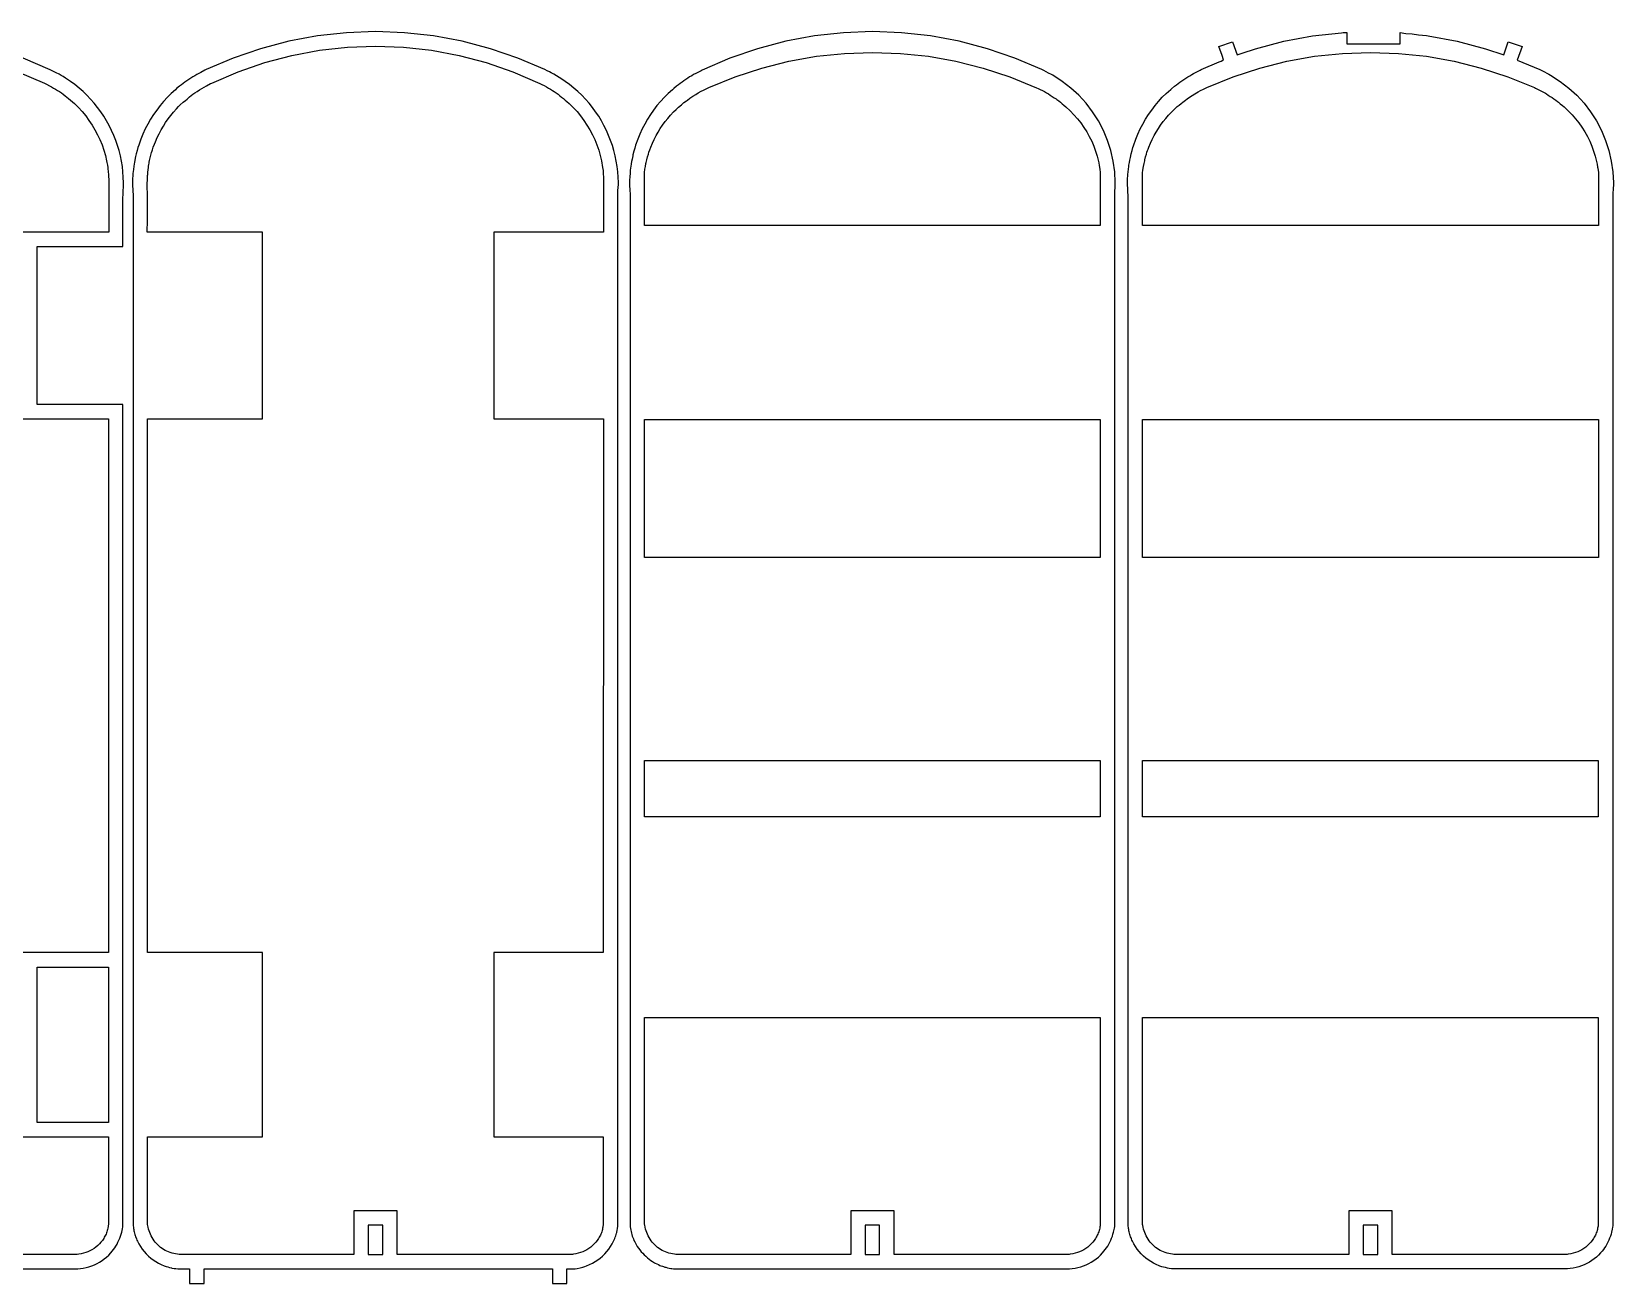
# Model space of a CAD drawing. Extents: x -2221 to 1897, y -1279 to 2054.
# Drawn here: x 566 to 1873, y -103 to 932 of the extents above; entities that cross this region are included whole.
import ezdxf

# ---------------------------------------------------------------- set-up
doc = ezdxf.new("R2010")
doc.units = 0
doc.layers.get('0').update_dxf_attribs({"linetype": 'CONTINUOUS'})
doc.layers.add('SECTIONCUTEDGES', color=18, linetype='CONTINUOUS')

msp = doc.modelspace()

# ---------------------------------------------------------------- linework, layer by layer
msp.add_lwpolyline([(1266.8, -55.4), (1254.8, -55.4), (1254.8, -79.4), (1266.8, -79.4)], close=True)
at = {"layer": 'SECTIONCUTEDGES'}
for points in [[(672.9, -87.9), (675.4, -88.9), (676.8, -89.4), (678.2, -89.8), (679.7, -90.3), (681.3, -90.6), (681.7, -90.7), (683.5, -91), (684.9, -91.2), (686.6, -91.4), (687.2, -91.4), (696.3, -91.4), (696.3, -103.4), (708.3, -103.4), (708.3, -91.4), (996.2, -91.4), (996.2, -103.4), (1008.1, -103.4), (1008.1, -91.4), (1014.3, -91.4), (1015, -91.3), (1016.8, -91), (1019.2, -90.5), (1021.4, -90), (1023.1, -89.4), (1024.4, -89), (1027, -87.9), (1029.3, -86.7), (1031.6, -85.4), (1033.7, -84), (1035.8, -82.5), (1037.7, -80.8), (1039.6, -79), (1041.3, -77.1), (1042.9, -75), (1044.3, -72.9), (1045.7, -70.7), (1046.5, -69.1), (1047.3, -67.4), (1047.8, -66.3), (1048.2, -65.2), (1048.6, -64), (1048.9, -62.9), (1049.2, -61.8), (1049.4, -61.2), (1049.8, -59.3), (1050, -58.3), (1050.3, -55.9), (1050.3, -55.3), (1050.3, 796.7), (1050.4, 798.5), (1050.4, 799.4), (1050.7, 803.9), (1050.8, 804.7), (1050.8, 807), (1050.6, 811.4), (1050.3, 815.9), (1049.8, 820.3), (1049.1, 824.7), (1048.2, 829.1), (1047.1, 833.4), (1045.8, 837.7), (1044.4, 841.9), (1042.7, 846), (1040.9, 850.1), (1038.9, 854.1), (1036.8, 858), (1034.5, 861.8), (1032, 865.5), (1029.3, 869.1), (1026.6, 872.6), (1023.6, 875.9), (1020.5, 879.2), (1017.3, 882.2), (1014, 885.2), (1010.5, 888), (1006.9, 890.6), (1003.2, 893.1), (1001.8, 894), (999.7, 895.3), (997.5, 896.6), (995.2, 897.8), (993.8, 898.5), (991.8, 899.5), (990, 900.4), (967.8, 909.9), (945, 917.7), (921.7, 923.9), (898, 928.3), (874.1, 930.9), (850, 931.8), (825.9, 930.9), (802, 928.3), (778.3, 923.9), (755, 917.7), (732.2, 909.9), (710, 900.4), (709, 899.9), (705.5, 898.1), (703.8, 897.2), (702.2, 896.3), (700.5, 895.3), (698.9, 894.3), (697.3, 893.3), (695.7, 892.2), (694.1, 891.2), (692.5, 890.1), (691, 888.9), (689.5, 887.8), (688, 886.6), (685.6, 884.7), (684.6, 883.8), (681.2, 880.7), (677.9, 877.5), (674.8, 874.1), (671.9, 870.6), (669.1, 866.9), (666.4, 863.2), (664, 859.3), (661.7, 855.3), (659.6, 851.3), (657.7, 847.1), (656, 842.8), (654.2, 837.8), (653.6, 836.1), (652.9, 833.6), (652.2, 830.7), (651.7, 828.5), (651, 825.6), (650.7, 823.5), (650.5, 822.4), (650.2, 820.3), (649.9, 818.1), (649.6, 816), (649.5, 814.9), (649.4, 812.7), (649.2, 810), (649.2, 807.2), (649.2, 806.1), (649.2, 803.6), (649.3, 802), (649.5, 799.6), (649.6, 797.1), (649.6, 796.3), (649.6, -55.5), (649.7, -55.9), (649.8, -56.8), (649.9, -57.9), (650.1, -58.9), (650.3, -59.9), (650.5, -60.9), (650.8, -61.9), (651, -62.9), (651.3, -63.9), (651.7, -64.8), (652, -65.8), (652.4, -66.7), (652.8, -67.7), (653.2, -68.6), (653.7, -69.6), (654.3, -70.7), (655.6, -72.9), (657.1, -75), (658.7, -77.1), (660.4, -79), (662.2, -80.8), (664.2, -82.5), (666.2, -84), (668.4, -85.4), (670.6, -86.7)], [(1074.8, -82.2), (1076.2, -83.3), (1077.6, -84.4), (1079.1, -85.4), (1080.7, -86.3), (1081.3, -86.6), (1082.6, -87.3), (1083.9, -87.9), (1085.2, -88.5), (1085.9, -88.8), (1087.3, -89.3), (1088, -89.5), (1089.3, -89.9), (1090, -90.1), (1091.4, -90.5), (1092.8, -90.8), (1094.2, -91), (1094.9, -91.1), (1096.4, -91.3), (1097.8, -91.4), (1423.8, -91.4), (1426, -91.2), (1428.4, -90.9), (1430.7, -90.4), (1433, -89.7), (1435.3, -89), (1437.6, -88.1), (1439.7, -87), (1441.8, -85.8), (1443.9, -84.5), (1445.8, -83.1), (1447.7, -81.6), (1449.4, -80), (1451.1, -78.2), (1452.2, -76.9), (1453.3, -75.4), (1454.4, -74), (1455.4, -72.5), (1456.3, -70.9), (1457.1, -69.4), (1457.9, -67.7), (1458.6, -66.1), (1459.2, -64.4), (1459.7, -62.7), (1460.2, -61), (1460.7, -58.8), (1460.9, -57.8), (1461.1, -56.3), (1461.2, -55.6), (1461.2, -55.2), (1461.2, 796.7), (1461.2, 797.6), (1461.3, 799.7), (1461.6, 803.1), (1461.6, 805.7), (1461.6, 807), (1461.2, 815.9), (1459.9, 824.7), (1458, 833.4), (1455.2, 841.9), (1451.8, 850.1), (1447.7, 858), (1442.8, 865.5), (1437.4, 872.6), (1431.4, 879.2), (1424.8, 885.2), (1417.8, 890.6), (1410, 895.7), (1408.8, 896.4), (1406.5, 897.5), (1402.4, 899.6), (1400.8, 900.4), (1378.6, 909.9), (1355.9, 917.7), (1332.6, 923.9), (1308.9, 928.3), (1284.9, 930.9), (1260.8, 931.8), (1236.8, 930.9), (1212.8, 928.3), (1189.1, 923.9), (1165.8, 917.7), (1143, 909.9), (1120.1, 900), (1119.1, 899.5), (1117.5, 898.7), (1116.4, 898.1), (1114.7, 897.2), (1113, 896.3), (1111.4, 895.3), (1109.7, 894.3), (1108.1, 893.3), (1106.5, 892.2), (1105, 891.2), (1103.4, 890.1), (1101.9, 888.9), (1100.4, 887.8), (1098.9, 886.6), (1096.7, 884.8), (1095.4, 883.8), (1092, 880.7), (1088.8, 877.5), (1085.7, 874.1), (1082.7, 870.6), (1079.9, 866.9), (1077.3, 863.2), (1074.8, 859.3), (1072.6, 855.3), (1070.5, 851.3), (1068.5, 847.1), (1066.8, 842.8), (1065, 837.8), (1064.3, 835.4), (1063.6, 832.9), (1062.8, 830), (1062.7, 829.2), (1062.1, 826.3), (1061.7, 824.5), (1061.3, 822.4), (1061, 820.3), (1060.9, 819.2), (1060.6, 817), (1060.4, 814.9), (1060.2, 811.6), (1060.1, 808.9), (1060, 806.6), (1060.1, 804), (1060.2, 801.6), (1060.3, 800), (1060.4, 798.3), (1060.5, 796.3), (1060.5, -55.4), (1060.6, -56.7), (1060.8, -58.1), (1061, -59.3), (1061.3, -60.6), (1061.6, -61.8), (1061.9, -63.1), (1062.3, -64.3), (1062.8, -65.5), (1063.2, -66.7), (1063.7, -67.9), (1064.3, -69), (1064.9, -70.2), (1065.5, -71.3), (1066.4, -72.8), (1067.5, -74.3), (1068.5, -75.8), (1069.7, -77.2), (1070.9, -78.5), (1072.1, -79.8), (1073.4, -81)], [(1697.2, 931), (1701.9, 930.4), (1707.1, 929.9), (1712.4, 929.3), (1715.7, 929), (1719, 928.5), (1720.3, 928.3), (1744.3, 923.9), (1767.6, 917.7), (1782.7, 912.5), (1786.5, 923.4), (1797.9, 919.4), (1793.9, 908.3), (1812.5, 900.4), (1815.3, 899), (1819.4, 896.9), (1820, 896.6), (1821.4, 895.9), (1829.5, 890.6), (1836.6, 885.2), (1843.1, 879.2), (1849.2, 872.6), (1854.6, 865.5), (1859.4, 858), (1863.5, 850.1), (1867, 841.9), (1869.7, 833.4), (1871.7, 824.7), (1872.9, 815.9), (1873.4, 806.8), (1873.4, 804.8), (1873.2, 802.3), (1873.1, 801), (1873, 798.9), (1872.9, 796.7), (1872.9, -55.2), (1872.9, -55.9), (1872.8, -56.9), (1872.5, -58.5), (1871.9, -61), (1871.5, -62.7), (1870.9, -64.4), (1870.3, -66.1), (1869.6, -67.7), (1868.8, -69.4), (1868, -70.9), (1867.1, -72.5), (1866.1, -74), (1865.1, -75.4), (1864, -76.9), (1862.8, -78.2), (1861.2, -80), (1859.4, -81.6), (1857.5, -83.1), (1855.6, -84.5), (1853.6, -85.8), (1851.5, -87), (1849.3, -88.1), (1847.1, -89), (1844.8, -89.7), (1842.5, -90.4), (1840.1, -90.9), (1837.7, -91.2), (1835.6, -91.4), (1509.5, -91.4), (1508, -91.3), (1506.1, -91), (1504.8, -90.8), (1503, -90.4), (1501.4, -90), (1500.1, -89.6), (1498.5, -89.1), (1498, -88.9), (1495.5, -87.9), (1493.2, -86.7), (1491, -85.4), (1488.8, -84), (1486.8, -82.5), (1484.8, -80.8), (1483, -79), (1481.3, -77.1), (1479.7, -75), (1478.2, -72.9), (1476.9, -70.7), (1476.6, -70.1), (1475.8, -68.6), (1475.4, -67.7), (1475, -66.7), (1474.6, -65.8), (1474.3, -64.8), (1473.9, -63.9), (1473.6, -62.9), (1473.4, -61.9), (1473.1, -60.9), (1472.9, -59.9), (1472.7, -58.9), (1472.5, -57.9), (1472.4, -57.2), (1472.3, -56.1), (1472.2, -55.6), (1472.2, 796.7), (1472.1, 799.1), (1472.1, 800), (1471.9, 802.4), (1471.8, 804.9), (1471.8, 806.6), (1471.8, 808.9), (1471.8, 810), (1472, 812.7), (1472.1, 813.8), (1472.2, 816), (1472.5, 818.1), (1472.8, 820.3), (1472.9, 821.3), (1473.3, 823.5), (1473.6, 825.6), (1474.1, 827.8), (1474.8, 830.7), (1475.5, 833.6), (1476.2, 836.1), (1476.7, 837.5), (1478.6, 842.8), (1480.3, 847.1), (1482.2, 851.3), (1484.3, 855.3), (1486.6, 859.3), (1489, 863.2), (1491.7, 866.9), (1494.5, 870.6), (1497.4, 874.1), (1500.5, 877.5), (1503.8, 880.7), (1507.4, 884), (1508, 884.5), (1510.6, 886.6), (1512.1, 887.8), (1513.6, 888.9), (1515.1, 890.1), (1516.7, 891.2), (1518.3, 892.2), (1519.9, 893.3), (1521.5, 894.3), (1523.1, 895.3), (1524.8, 896.3), (1526.4, 897.2), (1528.6, 898.3), (1530.6, 899.4), (1531.7, 900), (1532.6, 900.4), (1547.6, 906.8), (1549.1, 907.5), (1550.6, 908.1), (1551.2, 908.4), (1551.2, 908.4), (1549.9, 912), (1547.3, 919.4), (1558.6, 923.4), (1562.4, 912.6), (1563.2, 912.9), (1564.8, 913.4), (1566.4, 913.9), (1577.6, 917.7), (1600.9, 923.9), (1624.6, 928.3), (1648.6, 930.9), (1650, 931), (1652.9, 931.1), (1652.9, 921.6), (1697.2, 921.6), (1697.2, 930.9)], [(671.1, -72.6), (670, -71.6), (668.9, -70.5), (667.9, -69.3), (667, -68.1), (666.1, -66.9), (665.3, -65.6), (664.6, -64.2), (663.9, -62.8), (663.3, -61.4), (662.8, -60), (662.4, -58.5), (662, -57), (661.6, -54.6), (661.6, -54.4), (661.6, 17.7), (756.6, 17.7), (756.6, 170.2), (661.6, 170.2), (661.6, 611.5), (756.6, 611.5), (756.6, 766), (661.3, 766), (661.4, 775.8), (661.5, 787.2), (661.5, 790.7), (661.4, 796.5), (661.3, 804.4), (661.3, 806.8), (661.4, 808.8), (661.5, 810.7), (661.6, 812.7), (661.7, 813.7), (661.8, 815.6), (662, 817.5), (662.3, 819.5), (662.4, 820.6), (662.6, 821.8), (662.8, 822.9), (663, 824), (663.2, 825.2), (663.5, 826.3), (663.7, 827.4), (664, 828.5), (664.3, 829.6), (664.6, 830.8), (664.9, 831.9), (665.3, 833.2), (665.6, 834.1), (666.3, 836.2), (667.2, 838.7), (668, 840.7), (669.5, 844.2), (671.1, 847.4), (672.8, 850.6), (674.6, 853.7), (676.5, 856.7), (678.6, 859.6), (680.8, 862.5), (683, 865.3), (685.5, 868), (687.2, 869.8), (688.6, 871.2), (691, 873.4), (692.8, 875), (694.2, 876.1), (695.6, 877.3), (696.3, 877.8), (697.7, 879), (699.1, 880), (700.6, 881.1), (702.5, 882.4), (704.4, 883.6), (706.4, 884.8), (708.4, 886), (710.4, 887.1), (713.6, 888.8), (714.7, 889.3), (736.5, 898.7), (758.5, 906.2), (780.9, 912.2), (803.7, 916.4), (826.8, 919), (850, 919.8), (873.2, 919), (896.2, 916.4), (919.1, 912.2), (941.5, 906.2), (963.5, 898.7), (985.9, 889), (987.5, 888.2), (989.4, 887.2), (991.3, 886.2), (992.9, 885.2), (994.6, 884.2), (996.2, 883.2), (997.8, 882.2), (999.4, 881.1), (1000.9, 880), (1002.4, 878.8), (1003.9, 877.7), (1005.4, 876.5), (1006.9, 875.2), (1008.3, 874), (1010.1, 872.4), (1013.5, 869), (1016.6, 865.7), (1019.5, 862.1), (1022.2, 858.4), (1024.8, 854.6), (1027.1, 850.7), (1029.3, 846.6), (1031.2, 842.5), (1033, 838.2), (1034.5, 833.9), (1035.8, 829.5), (1036.8, 825), (1037.2, 823), (1037.5, 821.5), (1037.8, 819.5), (1038.1, 816.9), (1038.3, 814.1), (1038.5, 811.4), (1038.6, 807.2), (1038.6, 802.9), (1038.6, 800.5), (1038.6, 766), (947.9, 766), (947.9, 611.5), (1038.4, 611.5), (1038.3, 170.2), (947.9, 170.2), (947.9, 17.7), (1038.3, 17.7), (1038.3, -54.4), (1038, -56.8), (1037.8, -57.8), (1037.6, -58.8), (1037.3, -59.8), (1037, -60.7), (1036.7, -61.7), (1036.3, -62.6), (1035.9, -63.5), (1035.4, -64.4), (1034.9, -65.3), (1034.4, -66.2), (1033.9, -67), (1033.3, -67.9), (1032.1, -69.4), (1030.8, -70.8), (1029.4, -72.2), (1027.9, -73.4), (1026.4, -74.5), (1024.7, -75.6), (1023, -76.5), (1021.3, -77.3), (1019.5, -78), (1017.6, -78.5), (1015.7, -79), (1013.6, -79.3), (1012.9, -79.4), (1012.2, -79.4), (868, -79.4), (868, -43.4), (832, -43.4), (832, -79.4), (687.6, -79.4), (686.2, -79.3), (684.7, -79.1), (683.2, -78.8), (681.8, -78.4), (680.3, -77.9), (678.9, -77.4), (677.5, -76.8), (676.1, -76.1), (674.8, -75.3), (673.5, -74.5), (672.3, -73.6)], [(1072.5, 771.5), (1072.5, 815.4), (1072.8, 818.1), (1073.2, 820.4), (1073.6, 822.8), (1073.8, 823.6), (1074.3, 825.9), (1074.9, 828.3), (1075.6, 830.5), (1076.1, 832.1), (1076.7, 834), (1077.6, 836.4), (1078.9, 839.6), (1080.4, 842.7), (1081.9, 845.8), (1083.6, 848.8), (1085.4, 851.7), (1087.4, 854.6), (1089.4, 857.4), (1091.6, 860.1), (1093.9, 862.7), (1096.4, 865.4), (1098.6, 867.5), (1100.5, 869.3), (1103, 871.4), (1105, 873.1), (1107.1, 874.7), (1107.8, 875.2), (1110, 876.8), (1112.4, 878.4), (1114.8, 879.9), (1116.7, 881.1), (1119.2, 882.5), (1121.2, 883.5), (1123.8, 884.8), (1125.7, 885.7), (1147.4, 894.5), (1169.3, 901.7), (1191.8, 907.3), (1214.6, 911.4), (1237.6, 913.8), (1260.8, 914.6), (1284, 913.8), (1307.1, 911.4), (1329.9, 907.3), (1352.4, 901.7), (1374.3, 894.5), (1396.6, 885.4), (1397.8, 884.9), (1399.5, 884), (1401.3, 883.1), (1403, 882.2), (1404.6, 881.2), (1406.3, 880.3), (1407.9, 879.3), (1409.5, 878.3), (1411, 877.2), (1412.6, 876.2), (1413.3, 875.6), (1414.8, 874.5), (1416.3, 873.4), (1417.7, 872.2), (1419.2, 871), (1420.8, 869.7), (1424.3, 866.3), (1427.4, 863.1), (1430.3, 859.8), (1433.1, 856.3), (1435.6, 852.6), (1438, 848.9), (1440.1, 845.1), (1442.1, 841.1), (1443.8, 837.1), (1445.3, 833), (1446.6, 828.8), (1447.9, 823.4), (1448.4, 821.1), (1448.9, 818), (1449.2, 815.2), (1449.2, 771.5)], [(1484.2, 771.5), (1484.2, 815.2), (1484.4, 817), (1484.7, 818.9), (1484.9, 820.4), (1485.4, 822.8), (1485.9, 825.1), (1486, 825.9), (1486.7, 828.3), (1487.3, 830.5), (1487.8, 832.1), (1488.3, 833.5), (1488.7, 834.7), (1489.3, 836.4), (1490.7, 839.6), (1492.1, 842.7), (1493.7, 845.8), (1495.4, 848.8), (1497.2, 851.8), (1499.1, 854.6), (1501.2, 857.4), (1503.4, 860.1), (1505.7, 862.8), (1508.3, 865.5), (1509.8, 867), (1511.6, 868.7), (1512.9, 869.9), (1514.3, 871.1), (1516.1, 872.5), (1517.5, 873.6), (1519.6, 875.2), (1521, 876.3), (1523.7, 878.1), (1525.1, 879), (1527.5, 880.5), (1530, 881.9), (1532, 883), (1534.5, 884.3), (1536.1, 885.1), (1537.4, 885.7), (1559.1, 894.5), (1581.1, 901.7), (1603.5, 907.3), (1626.3, 911.4), (1649.4, 913.8), (1672.6, 914.6), (1695.8, 913.8), (1718.8, 911.4), (1741.7, 907.3), (1764.1, 901.7), (1786.1, 894.5), (1808.1, 885.5), (1808.9, 885.2), (1810.2, 884.5), (1812.2, 883.5), (1813.9, 882.6), (1815.6, 881.7), (1817.2, 880.8), (1818, 880.3), (1819.6, 879.3), (1821.2, 878.3), (1822.8, 877.3), (1824.3, 876.2), (1825.8, 875.1), (1827.3, 874), (1828, 873.4), (1829.5, 872.2), (1831.3, 870.7), (1832.7, 869.5), (1836.1, 866.3), (1839.2, 863.1), (1842.1, 859.8), (1844.8, 856.3), (1847.4, 852.7), (1849.7, 848.9), (1851.9, 845.1), (1853.8, 841.1), (1855.6, 837.1), (1857.1, 833), (1858.4, 828.8), (1859.5, 824.3), (1859.9, 822.3), (1860.4, 819.8), (1860.5, 818.9), (1861, 815.2), (1861, 771.5)], [(1072.4, 496.8), (1072.4, 611.1), (1449.2, 611.1), (1449.2, 496.8)], [(1484.2, 496.8), (1484.2, 611.1), (1861, 611.1), (1861, 496.8)], [(1072.5, 282.4), (1072.5, 329.1), (1449.2, 329.1), (1449.2, 282.4)], [(1484.2, 282.4), (1484.2, 329.1), (1860.9, 329.1), (1860.9, 282.4)], [(570.4, 29.6), (570.4, 158.2), (629.2, 158.2), (629.2, 29.6)], [(1083.2, -73.6), (1082, -72.6), (1080.9, -71.6), (1079.8, -70.5), (1078.8, -69.3), (1077.9, -68.1), (1077, -66.9), (1076.2, -65.6), (1075.4, -64.2), (1074.8, -62.8), (1074.2, -61.4), (1073.7, -60), (1073.2, -58.5), (1072.9, -57), (1072.6, -55.2), (1072.5, -54.7), (1072.5, -54.3), (1072.5, 116.5), (1449.2, 116.5), (1449.2, -54.5), (1449, -55.8), (1448.9, -56.7), (1448.7, -57.8), (1448.5, -58.8), (1448.2, -59.8), (1447.9, -60.7), (1447.5, -61.7), (1447.2, -62.6), (1446.7, -63.5), (1446.3, -64.4), (1445.8, -65.3), (1445.3, -66.2), (1444.7, -67), (1444.2, -67.9), (1443, -69.4), (1441.7, -70.8), (1440.3, -72.2), (1438.8, -73.4), (1437.2, -74.5), (1435.6, -75.6), (1433.9, -76.5), (1432.1, -77.3), (1430.3, -78), (1428.5, -78.5), (1426.6, -79), (1424.4, -79.3), (1423.4, -79.4), (1423.1, -79.4), (1278.8, -79.4), (1278.8, -43.4), (1242.9, -43.4), (1242.9, -79.4), (1098.4, -79.4), (1097.2, -79.3), (1095.6, -79.1), (1094.1, -78.8), (1092.6, -78.4), (1091.2, -77.9), (1089.7, -77.4), (1088.4, -76.8), (1087, -76.1), (1085.7, -75.3), (1084.4, -74.5)], [(1494.9, -73.6), (1493.7, -72.6), (1492.6, -71.6), (1491.6, -70.5), (1490.5, -69.3), (1489.6, -68.1), (1488.7, -66.9), (1487.9, -65.6), (1487.2, -64.2), (1486.5, -62.8), (1485.9, -61.4), (1485.4, -60), (1485, -58.5), (1484.6, -57), (1484.4, -55.5), (1484.2, -54.6), (1484.2, -54.4), (1484.2, 116.5), (1860.9, 116.5), (1860.9, -54.4), (1860.9, -55), (1860.7, -56.2), (1860.6, -56.8), (1860.4, -57.8), (1860.2, -58.8), (1859.9, -59.8), (1859.6, -60.7), (1859.3, -61.7), (1858.9, -62.6), (1858.5, -63.5), (1858, -64.4), (1857.5, -65.3), (1857, -66.2), (1856.5, -67), (1855.9, -67.9), (1854.7, -69.4), (1853.4, -70.8), (1852, -72.2), (1850.5, -73.4), (1849, -74.5), (1847.3, -75.6), (1845.6, -76.5), (1843.9, -77.3), (1842.1, -78), (1840.2, -78.5), (1838.3, -79), (1836.1, -79.3), (1835.1, -79.4), (1834.8, -79.4), (1690.6, -79.4), (1690.6, -43.4), (1654.6, -43.4), (1654.6, -79.4), (1510.1, -79.4), (1508.8, -79.3), (1507.3, -79.1), (1505.8, -78.8), (1504.4, -78.4), (1502.9, -77.9), (1501.5, -77.4), (1500.1, -76.8), (1498.7, -76.1), (1497.4, -75.3), (1496.1, -74.5)], [(844, -79.4), (856, -79.4), (856, -55.4), (844, -55.4)], [(1666.6, -79.4), (1678.6, -79.4), (1678.6, -55.4), (1666.6, -55.4)]]:
    msp.add_lwpolyline(points, close=True, dxfattribs=at)
for points in [[(277.7, -91.4), (603.9, -91.4), (606, -91.2), (608.4, -90.9), (610.8, -90.4), (613.1, -89.7), (615.4, -89), (617.6, -88.1), (619.8, -87), (621.9, -85.8), (623.9, -84.5), (625.8, -83.1), (627.7, -81.6), (629.5, -80), (631.1, -78.2), (632.3, -76.9), (633.4, -75.4), (634.4, -74), (635.4, -72.5), (636.3, -70.9), (637.1, -69.4), (637.9, -67.7), (638.6, -66.1), (639.2, -64.4), (639.8, -62.7), (640.2, -61), (640.8, -58.3), (641.1, -56.6), (641.2, -55.8), (641.2, -55.2), (641.2, 623.5), (570.4, 623.5), (570.4, 754), (641.2, 754), (641.2, 764.6), (641.1, 778.7), (641.1, 785.7), (641.1, 787.5), (641.2, 794.5), (641.3, 797.1), (641.4, 800.1), (641.6, 803.5), (641.7, 806.1), (641.7, 806.8), (641.5, 811.4), (641.2, 815.9), (640.7, 820.3), (640, 824.7), (639.1, 829.1), (638, 833.4), (636.7, 837.7), (635.3, 841.9), (633.6, 846), (631.8, 850.1), (629.8, 854.1), (627.7, 858), (625.4, 861.8), (622.9, 865.5), (620.2, 869.1), (617.5, 872.6), (614.5, 875.9), (611.4, 879.2), (608.2, 882.2), (604.9, 885.2), (601.4, 888), (597.8, 890.6), (593.8, 893.3), (591.8, 894.6), (590.1, 895.6), (588.4, 896.6), (586.1, 897.8), (582.7, 899.5), (580.9, 900.3), (558.7, 909.9)], [(554.4, 898.7), (576.4, 889.2), (578.1, 888.4), (580.5, 887.1), (582.2, 886.2), (583.9, 885.2), (585.5, 884.2), (587.1, 883.2), (588.7, 882.2), (590.3, 881.1), (591.8, 880), (593.3, 878.8), (594.8, 877.7), (596.3, 876.5), (597.8, 875.2), (599.4, 873.8), (601.1, 872.3), (604.4, 869), (607.5, 865.7), (610.4, 862.1), (613.1, 858.4), (615.7, 854.6), (618, 850.7), (620.2, 846.6), (622.1, 842.5), (623.9, 838.2), (625.4, 833.9), (626.7, 829.5), (627.7, 825), (628, 823.5), (628.4, 821.5), (628.7, 819.5), (628.8, 818.3), (629.1, 816.2), (629.3, 813.4), (629.3, 812.8), (629.5, 808.7), (629.6, 804.7), (629.4, 794.9), (629.4, 789.3), (629.5, 768), (629.5, 766), (538.8, 766)], [(538.8, 611.5), (629.3, 611.5), (629.2, 170.2), (538.8, 170.2)], [(538.8, 17.7), (629.2, 17.7), (629.2, -54.5), (629.1, -55.8), (629, -56.5), (628.7, -57.8), (628.5, -58.8), (628.2, -59.8), (627.9, -60.7), (627.6, -61.7), (627.2, -62.6), (626.8, -63.5), (626.3, -64.4), (625.8, -65.3), (625.3, -66.2), (624.8, -67), (624.2, -67.9), (623, -69.4), (621.7, -70.8), (620.3, -72.2), (618.8, -73.4), (617.3, -74.5), (615.6, -75.6), (613.9, -76.5), (612.2, -77.3), (610.4, -78), (608.5, -78.5), (606.6, -79), (604.6, -79.3), (603.3, -79.4), (458.9, -79.4)]]:
    msp.add_lwpolyline(points, dxfattribs=at)

doc.saveas('drawing.dxf')
